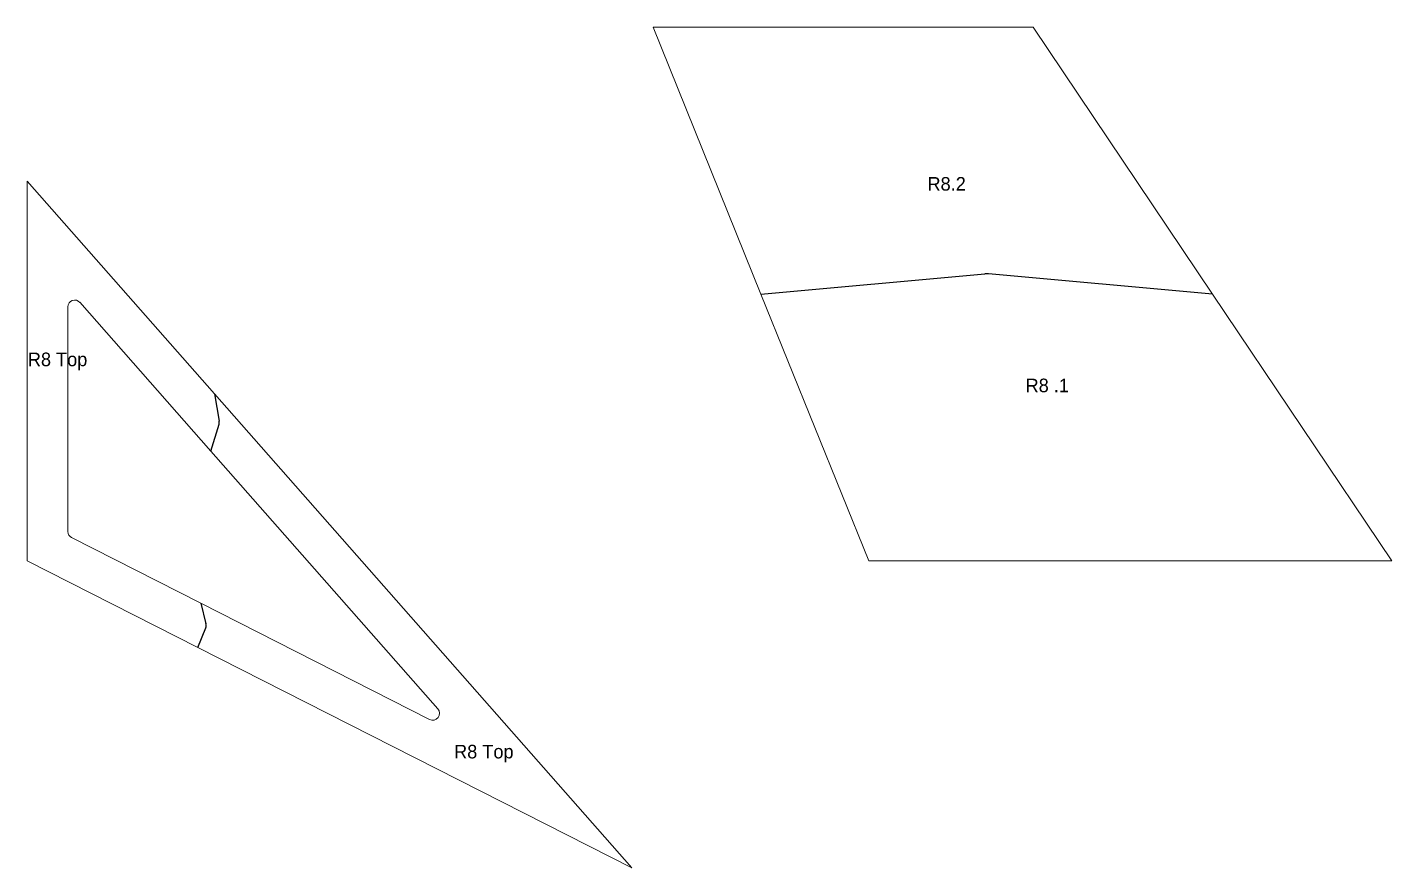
# Model space of a CAD drawing. Extents: x 45 to 725, y 75 to 751.
# Drawn here: x 523.5 to 724.7, y 75 to 199.1 of the extents above; entities that cross this region are included whole.
import ezdxf

# ---------------------------------------------------------------- set-up
doc = ezdxf.new("R2010")
doc.units = 0
doc.header["$MEASUREMENT"] = 0
doc.layers.get('0').update_dxf_attribs({"linetype": 'CONTINUOUS'})
doc.layers.add('ANNOTATION', color=7, linetype='CONTINUOUS')

msp = doc.modelspace()

# ---------------------------------------------------------------- linework, layer by layer
at = {"color": 7, "linetype": 'Continuous', "lineweight": 15}
for p, q in [((615.76, 199.06), (631.67, 159.7)), ((671.82, 199.06), (615.76, 199.06)), ((698.26, 159.7), (671.82, 199.06)), ((523.46, 176.37), (523.46, 120.34)), ((551.07, 144.99), (523.46, 176.37)), ((631.67, 159.7), (647.57, 120.34)), ((724.71, 120.34), (698.26, 159.7)), ((529.46, 157.81), (529.46, 124.64)), ((550.52, 136.53), (531.22, 158.48)), ((612.61, 75.04), (551.07, 144.99)), ((584.01, 98.47), (550.52, 136.53)), ((530.01, 123.75), (549.06, 114.07)), ((523.46, 120.34), (548.64, 107.55)), ((647.57, 120.34), (724.71, 120.34)), ((549.06, 114.07), (582.8, 96.92)), ((548.64, 107.55), (612.61, 75.04))]:
    msp.add_line(p, q, dxfattribs=at)
for p, q in [((631.67, 159.7), (664.7, 162.69)), ((698.26, 159.7), (665.24, 162.69)), ((551.07, 144.99), (551.78, 140.94)), ((550.52, 136.53), (551.75, 140.47)), ((549.06, 114.07), (549.82, 111.05)), ((548.64, 107.55), (549.78, 110.44))]:
    msp.add_line(p, q)
for centre, radius, start, end in [((664.97, 159.7), 3, 84.831, 95.169), ((550.79, 140.76), 1, 342.637, 9.9302), ((548.85, 110.81), 1, 338.4459, 14.1213)]:
    msp.add_arc(centre, radius, start, end)
for centre, start, end in [((530.46, 157.81), 41.3395, 180), ((530.46, 124.64), 180, 243.059), ((583.26, 97.81), 243.059, 41.3395)]:
    msp.add_arc(centre, 1, start, end, dxfattribs=at)

# ---------------------------------------------------------------- texts
at = {"layer": 'ANNOTATION', "char_height": 2, "attachment_point": 3}
for s, insert in [('R8.2', (661.89, 176.96)), ('R8 Top', (532.32, 151.05)), ('R8 .1', (677.1, 147.21)), ('R8 Top', (595.19, 93.17))]:
    msp.add_mtext_dynamic_manual_height_columns(s, width=17.0218, gutter_width=1, heights=[0], dxfattribs=dict(at, insert=insert))

doc.saveas('drawing.dxf')
